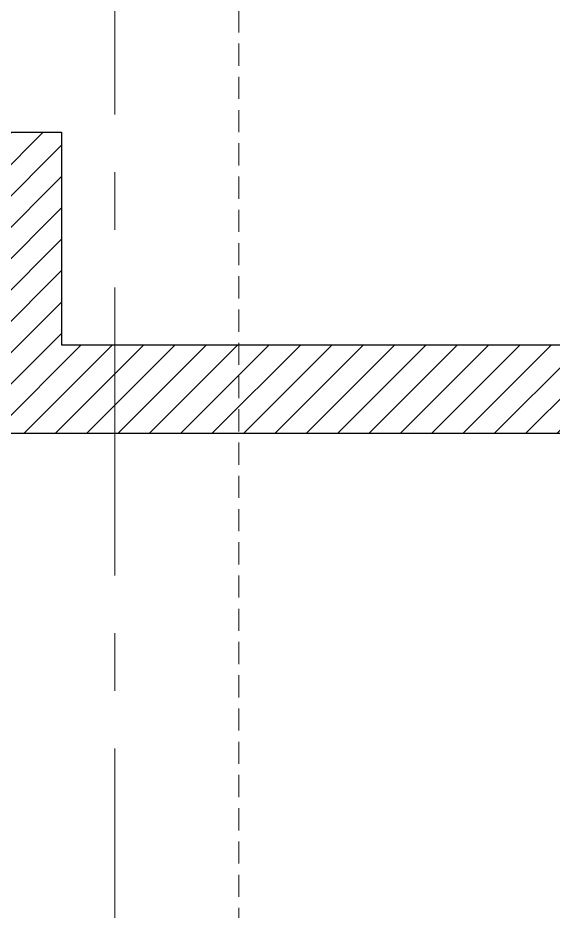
# Model space of a CAD drawing. Header units: centimetres. Extents: x 92587 to 105438, y -55119 to -48334.
# Drawn here: x 95951.8 to 96102.7, y -52767 to -52515.1 of the extents above; entities that cross this region are included whole.
import ezdxf

# ---------------------------------------------------------------- set-up
doc = ezdxf.new("R2010")
doc.units = ezdxf.units.CM
doc.header["$LTSCALE"] = 50
doc.header["$MEASUREMENT"] = 0
doc.linetypes.add('AXES', pattern=[2, 1.25, -0.25, 0.25, -0.25])
doc.linetypes.add('CACHE', pattern=[0.375, 0.25, -0.125])
doc.layers.add('AXES', color=10, linetype='AXES')
for name, color, linetype, lineweight in [('BETON SUP TRAME', 4, 'CACHE', 5), ('CONSOLE ISOL.', 214, 'Continuous', 15), ('MACONNERIE COUPE', 7, 'Continuous', 30), ('MACONNERIE HACHURE', 253, 'Continuous', 13)]:
    doc.layers.add(name, color=color, linetype=linetype, lineweight=lineweight)

# ---------------------------------------------------------------- blocks, each defined once
blk = doc.blocks.new('A$C1cd8c289')
at = {"layer": 'AXES', "lineweight": 5, "ltscale": 1.3}
blk.add_line((1270.000211652863, -4150.000002682165), (1270.000211652863, -1058.409073453964), dxfattribs=at)

msp = doc.modelspace()

# ---------------------------------------------------------------- hatches: boundary and pattern name
at = {"layer": 'MACONNERIE HACHURE'}
h = msp.add_hatch(dxfattribs=at)
h.set_pattern_fill('ANSI31', color=256, scale=50, style=0)
h.set_pattern_definition([(45, (845.9107958080422, 6550.741707097972), (-4.419417382415921, 4.419417382415922), [])])
h.paths.add_polyline_path([(96464.1108184245, -53567.36231071482), (96464.1108184245, -53736.36231078776), (96392.11081842448, -53736.36231078776), (96392.11081842448, -53757.36231078776), (96414.1108184245, -53757.36231078776), (96414.1108184245, -53762.36231078776), (96234.1108184245, -53762.36231078776), (96234.1108184245, -53750.36231078776), (96284.1108184245, -53750.36231078776), (96284.11081842451, -53577.36231078775), (96306.11081753043, -53577.36231078776), (96306.11081872252, -53589.36231029106), (96296.11081842451, -53589.36231078776), (96296.11081842451, -53750.36231078776), (96387.11081842448, -53750.36231078776), (96387.11081842448, -53731.36231078776), (96444.1108184245, -53731.36231078776), (96444.1108184245, -53589.36231078776), (96388.11081590933, -53589.36230837926), (96388.11081710142, -53577.36231076345), (96452.1108183941, -53577.36231078776), (96452.11081845488, -53567.36231071482)])
h.paths.add_polyline_path([(95894.27748509118, -52902.36231078776), (95944.1108184245, -52902.36231078776), (95944.1108184245, -52942.36231078776), (95894.27748509118, -52942.36231078776)])
h.paths.add_polyline_path([(95734.1108184245, -52902.36231078776), (95774.1108184245, -52902.36231078776), (95774.1108184245, -52942.36231078776), (95734.1108184245, -52942.36231078776)])
h.paths.add_polyline_path([(95874.1108184245, -52547.36223250415), (95964.1108184245, -52547.36223250415), (95964.1108184245, -52607.36231078776), (96117.1108184244, -52607.36231078776), (96117.1108184244, -52547.36231078776), (96129.1108184244, -52547.36231078776), (96129.11081842451, -52667.36229671299), (96109.11081842451, -52667.36229492485), (96109.11081526229, -52632.3623097463), (95944.110817853, -52632.36231078776), (95944.11081842438, -52583.36237173482), (95874.11074163252, -52583.36237173482), (95874.11074163254, -52632.36229827082), (95839.11082877411, -52632.36229827082), (95839.11082877411, -52612.36229827082), (95849.11081842451, -52612.36229827082), (95849.11081842451, -52562.36231078776), (95874.11081663254, -52562.36217323124), (95874.11074163252, -52578.36223250415), (95944.11081813875, -52578.36223250415), (95944.1108184245, -52552.36223250415), (95874.11074163252, -52552.36223250415)])
h.paths.add_polyline_path([(96444.1108184245, -54162.36231078776), (96344.1108184245, -54162.36231078776), (96344.1108184245, -54187.36231078776), (96444.1108184245, -54187.36231078776)])
h.paths.add_polyline_path([(96679.1108184245, -52154.25081786996), (96704.1108184245, -52154.25081786996), (96704.1108184245, -52107.36230542338), (96679.1108184245, -52107.36230542338)])
h.paths.add_polyline_path([(96679.1108184245, -54052.36237970876), (96704.1108184245, -54052.36237970876), (96704.1108184245, -54072.36230542333), (96679.1108184245, -54072.36230542333)])
h.paths.add_polyline_path([(95996.6108184245, -52902.36231078776), (95979.1108184245, -52902.36231078776), (95979.1108184245, -52922.36231078775), (95996.6108184245, -52922.36231078775)])
h.paths.add_polyline_path([(96319.11081757036, -52789.36230747211), (96329.11081807036, -52789.36230897236), (96329.1108189245, -52777.36229575206), (96289.11081909505, -52777.36229559567), (96289.11081909505, -52789.36230933269), (96299.1108184245, -52789.36231045524), (96299.1108184245, -53107.36231078776), (96129.11081842451, -53107.36231078776), (96129.1108184245, -52789.36231168159), (96207.12270427152, -52789.36231742282), (96207.12270427152, -52777.36230312453), (96129.1108184245, -52777.36229604219), (96129.11082545051, -52767.36229730904), (96109.11081275163, -52767.36229432881), (96109.1108152624, -52902.36231078776), (96096.6108184245, -52902.36231078776), (96096.6108184245, -52922.36231078776), (96109.1108184245, -52922.36231078776), (96109.1108184245, -53137.36231078776), (96130.1108184245, -53137.36231078776), (96130.1108184245, -53467.36233716884), (96228.1227037155, -53467.36232824683), (96228.1227037155, -53455.36230711879), (96150.1108184245, -53455.36231469971), (96150.11081842451, -53137.36231078776), (96320.1108184245, -53137.36231078776), (96320.1108184245, -53455.36231478311), (96310.1108184245, -53455.36230679242), (96310.11081708339, -53467.36233258634), (96350.1108184245, -53467.36233258634), (96350.1108184245, -53455.36231078776), (96340.1108184245, -53455.36231078776), (96340.1108184245, -53137.36231078776), (96679.1108181922, -53137.36231078776), (96679.11081865679, -53182.36230810554), (96704.1108173639, -53182.36231078776), (96704.1108194851, -53132.36231078776), (96814.1108102376, -53132.36230520144), (96814.11081187996, -53112.3623110097), (96704.1108194851, -53112.36231287071), (96704.1108173639, -53062.36231346997), (96679.11081865679, -53062.36231346997), (96679.1108181922, -53107.36231078776), (96319.1108184245, -53107.36231078776)])
h.paths.add_polyline_path([(96487.1108184245, -53762.36231078776), (96487.1108184245, -53742.36231078775), (96789.11081105878, -53742.36231078775), (96789.11081105878, -53677.36230321633), (96814.11081105878, -53677.36230321633), (96814.11081105878, -53767.36231078776), (96704.1108184245, -53767.36231078776), (96704.1108184245, -53782.36237970876), (96679.1108184245, -53782.36237970876), (96679.1108184245, -53762.36231078776)])
h.paths.add_polyline_path([(96044.11078714713, -53859.36231078775), (96019.11081842452, -53859.36231078776), (96019.1108184245, -53581.36231078775), (95967.1108184245, -53581.36231078776), (95967.11081936548, -53559.36231086383), (95979.11081936548, -53559.3623105658), (95979.1108184245, -53569.36231078459), (96104.1108184245, -53569.36231078459), (96104.1108184245, -53581.36231078459), (96044.11066484055, -53581.36231078459)])
h.paths.add_polyline_path([(96019.11081842452, -53932.36231078929), (96019.11081842452, -53952.36231078775), (95969.1108184245, -53952.36231078776), (95969.1108184245, -54072.36231078778), (95944.11081842451, -54072.36231078778), (95944.11081842451, -53957.36231029748), (95926.61081838697, -53957.36231029747), (95926.61081907593, -53932.36231093676)])
h.paths.add_polyline_path([(96679.1108184245, -54122.36231168185), (96679.1108184245, -54162.36231078776), (96624.1108184245, -54162.36231078776), (96624.1108184245, -54187.36231078775), (96704.1108184245, -54187.3622982708), (96704.1108184245, -54122.3622991649)])
h.paths.add_polyline_path([(96104.11066484031, -54162.36231078776), (96164.11089491694, -54162.36231078776), (96164.11089491694, -54187.36231078775), (96079.11064606022, -54187.36231078775), (96079.11062728013, -54122.36231078779), (96079.11083253716, -54122.36231078779), (96079.11083253716, -54072.36231346999), (96104.11066484022, -54072.36230810557)])
h.paths.add_polyline_path([(96679.11081796791, -52482.36231078776), (96679.11081888109, -52424.25081786996), (96704.11081842451, -52424.25081484011), (96704.1108184245, -52477.36231078776), (96814.11081105881, -52477.36231078776), (96814.11081105878, -52567.36238608568), (96789.11081800825, -52567.36238847475), (96789.11081800825, -52502.36231078775), (96456.11081990358, -52502.36231078775), (96456.11081990358, -52675.36231064811), (96444.11082035267, -52675.36231064811), (96444.11081970947, -52667.36231078776), (96388.11081590933, -52667.36231197986), (96388.11081590933, -52655.36231078776), (96444.11082035267, -52655.36231078776), (96444.11082035268, -52507.36231078776), (96296.11081842451, -52507.36231078776), (96296.11081842451, -52655.36231213162), (96306.11081872252, -52655.36231213162), (96306.11081872252, -52667.36231213162), (96284.11081842451, -52667.36231213162), (96284.11081842451, -52494.36231078776), (96234.24458535016, -52494.36231078776), (96234.24458535016, -52482.36231078776)])
h.paths.add_polyline_path([(96444.11081867531, -52809.36231078778), (96444.11081867531, -52789.36230933269), (96421.1108160278, -52789.36229800034), (96421.1108160278, -52777.36228426332), (96444.11081990358, -52777.36229559567), (96444.11081843908, -52767.36231212887), (96456.1108195688, -52767.36230944666), (96456.11081999794, -52797.36231078778), (96679.1108184245, -52797.36231078778), (96679.11081842451, -52809.36231078778)], flags=17)
h.paths.add_polyline_path([(96464.11117608487, -53447.36233258634), (96679.11081760493, -53447.36233258634), (96679.11081924406, -53435.36231078776), (96452.1108184245, -53435.36231078776), (96452.1108184245, -53455.362308572), (96442.1108199036, -53455.362308572), (96442.1108199036, -53467.36233258634), (96452.11117756397, -53467.36233258634), (96452.1108184245, -53475.36231318447), (96464.1108184245, -53475.36231318447)])
h.paths.add_polyline_path([(95879.11060595082, -53447.36233717074), (95879.1110308982, -53459.36233717072), (95967.11081665871, -53459.36233946292), (95967.11081665871, -53467.36231318445), (95979.1108184245, -53467.36231318445), (95979.1108184245, -53447.36233717074)])
h.paths.add_polyline_path([(96789.1108184245, -52797.36229581892), (96814.11081105878, -52797.36229581892), (96814.11081105878, -52747.36238728021), (96789.1108184245, -52747.36238728021)])
h.paths.add_polyline_path([(96789.11081105878, -53447.36234755519), (96814.1108184245, -53447.36234755519), (96814.11081842448, -53497.36230321633), (96789.11081119954, -53497.36230321633)])
h.paths.add_polyline_path([(96679.1108184245, -52847.36229581892), (96704.1108184245, -52847.36229581892), (96704.1108184245, -52902.25092030822), (96679.1108184245, -52902.25092030822)], flags=17)
h.paths.add_polyline_path([(96679.1108184245, -53397.36233258634), (96704.1108184245, -53397.36233258634), (96704.1108184245, -53342.47373123419), (96679.1108184245, -53342.47373123419)], flags=17)
h.paths.add_polyline_path([(95533.94415175781, -52902.36231078776), (95484.1108184245, -52902.36231078776), (95484.1108184245, -52942.36231078776), (95533.94415175781, -52942.36231078776)])
h.paths.add_polyline_path([(95694.1108184245, -52902.36231078776), (95654.1108184245, -52902.36231078776), (95654.1108184245, -52942.36231078776), (95694.1108184245, -52942.36231078776)])
h.paths.add_polyline_path([(95849.1108184245, -52082.36231078778), (95829.11081797746, -52082.36231078778), (95829.11081797746, -52057.36231078776), (95849.1108184245, -52057.36231078776)])
h.paths.add_polyline_path([(96164.11064509164, -52082.36231696499), (96164.11064702879, -52057.36231702253), (95984.1108184245, -52057.36230715393), (95984.1108184245, -52082.36230721149)])
h.paths.add_polyline_path([(95554.1108184245, -52547.36223250415), (95464.1108184245, -52547.36223250415), (95464.1108184245, -52607.36231078776), (95311.1108184246, -52607.36231078776), (95311.1108184246, -52547.36231078776), (95299.1108184246, -52547.36231078776), (95299.11081842448, -52667.36229671299), (95319.11081842448, -52667.36229492485), (95319.1108215867, -52632.3623097463), (95484.11081899599, -52632.36231078776), (95484.11081842461, -52583.36237173482), (95554.1108184245, -52583.36237173482), (95554.11089521645, -52632.36229827082), (95739.11082877411, -52632.36229827082), (95739.11082877411, -52612.36229827082), (95579.11081842448, -52612.36229827082), (95579.11081842448, -52562.36231078776), (95554.11074521644, -52562.36217323154), (95554.1108184245, -52578.36223250415), (95484.11081842455, -52578.36223250415), (95484.1108184245, -52552.36223250415), (95554.11089521646, -52552.36223250415)])
h.paths.add_polyline_path([(94984.1108184245, -54162.36231078776), (95084.1108184245, -54162.36231078776), (95084.1108184245, -54187.36231078776), (94984.1108184245, -54187.36231078776)])
h.paths.add_polyline_path([(94749.1108184245, -52154.25081786996), (94724.1108184245, -52154.25081786996), (94724.1108184245, -52107.36230542338), (94749.1108184245, -52107.36230542338)])
h.paths.add_polyline_path([(94749.1108184245, -54052.36237970876), (94724.1108184245, -54052.36237970876), (94724.1108184245, -54072.36230542333), (94749.1108184245, -54072.36230542333)])
h.paths.add_polyline_path([(95431.6108184245, -52902.36231078776), (95449.1108184245, -52902.36231078776), (95449.1108184245, -52922.36231078775), (95431.6108184245, -52922.36231078775)])
h.paths.add_polyline_path([(95729.1108184245, -53932.36231078776), (95746.6108184245, -53932.36231078776), (95746.61081842448, -53957.36231064751), (95729.1108184245, -53957.36231064751), (95729.11081842448, -54122.36231078776), (95699.1108184245, -54122.36231078776), (95699.1108184245, -53957.36231078776), (95681.4994224011, -53957.36230989269), (95681.4994224011, -53932.36231078775), (95699.1108184245, -53932.36231078776), (95699.1108184245, -53459.36233208512), (95631.11081856108, -53459.36233205884), (95631.11081828791, -53447.36233717074), (95699.1108184245, -53447.36233717074), (95699.1108184245, -53272.36231078776), (95729.1108184245, -53272.36230125101), (95729.11081845626, -53447.36233749165), (95797.11123913957, -53447.36233684982), (95797.11039770943, -53459.36233208512), (95729.1108184245, -53459.36233208512)])
h.paths.add_polyline_path([(95109.11081927863, -52789.36230747211), (95099.11081877863, -52789.36230897236), (95099.11081792449, -52777.36229575206), (95139.11081775394, -52777.36229559567), (95139.11081775394, -52789.36230933269), (95129.1108184245, -52789.36231045524), (95129.1108184245, -53107.36231078776), (95299.11081842448, -53107.36231078776), (95299.1108184245, -52789.36231168159), (95221.09893257747, -52789.36231742282), (95221.09893257747, -52777.36230312453), (95299.1108184245, -52777.36229604219), (95299.11081139848, -52767.36229730904), (95319.11082409736, -52767.36229432881), (95319.1108215866, -52902.36231078776), (95331.6108184245, -52902.36231078776), (95331.6108184245, -52922.36231078776), (95319.1108184245, -52922.36231078776), (95319.1108184245, -53137.36231078776), (95298.1108184245, -53137.36231078776), (95298.1108184245, -53467.36233716884), (95200.09893313349, -53467.36231641546), (95200.09893313349, -53455.36229528741), (95278.1108184245, -53455.36231469971), (95278.11081842448, -53137.36231078776), (95108.1108184245, -53137.36231078776), (95108.1108184245, -53455.36231478311), (95118.1108184245, -53455.36230679242), (95118.1108197656, -53467.36233258634), (95078.1108184245, -53467.36233258634), (95078.1108184245, -53455.36231078776), (95088.1108184245, -53455.36231078776), (95088.1108184245, -53137.36231078776), (94749.11081865679, -53137.36231078776), (94749.1108181922, -53182.36230810554), (94724.1108194851, -53182.36231078776), (94724.1108173639, -53132.36231078776), (94614.11082661139, -53132.36230520144), (94614.11082496903, -53112.3623110097), (94724.1108173639, -53112.36231287071), (94724.1108194851, -53062.36231346997), (94749.1108181922, -53062.36231346997), (94749.11081865679, -53107.36231078776), (95109.1108184245, -53107.36231078776)])
h.paths.add_polyline_path([(94964.1108184245, -53736.36231078776), (95036.11081842451, -53736.36231078776), (95036.11081842451, -53757.36231078776), (95014.1108184245, -53757.36231078776), (95014.1108184245, -53762.36231078776), (95194.1108184245, -53762.36231078776), (95194.1108184245, -53750.36231078776), (95144.1108184245, -53750.36231078776), (95144.11081842448, -53577.36231078775), (95122.11081931856, -53577.36231078776), (95122.11081812647, -53589.36231029106), (95132.11081842448, -53589.36231078776), (95132.11081842448, -53750.36231078776), (95041.11081842451, -53750.36231078776), (95041.11081842451, -53731.36231078776), (94984.1108184245, -53731.36231078776), (94984.1108184245, -53589.36231078776), (95040.11082093966, -53589.36230837926), (95040.11081974757, -53577.36231076345), (94976.1108184549, -53577.36231078776), (94976.11081839411, -53567.36231071482), (94964.1108184245, -53567.36231071482)])
h.paths.add_polyline_path([(94941.1108184245, -53762.36231078776), (94941.1108184245, -53742.36231078775), (94639.1108184245, -53742.36231078775), (94639.1108184245, -53677.36230321633), (94614.11082579021, -53677.36230321633), (94614.11082579021, -53767.36231078776), (94724.1108184245, -53767.36231078776), (94724.1108184245, -53782.36237970876), (94749.1108184245, -53782.36237970876), (94749.1108184245, -53762.36231078776)])
h.paths.add_polyline_path([(95384.11084970186, -53859.36231078775), (95409.11081842447, -53859.36231078776), (95409.1108184245, -53581.36231078775), (95461.1108184245, -53581.36231078776), (95461.11081748351, -53559.36231086383), (95449.11081748351, -53559.3623105658), (95449.1108184245, -53569.36231078459), (95324.1108184245, -53569.36231078459), (95324.1108184245, -53581.36231078459), (95384.11097200844, -53581.36231078459)])
h.paths.add_polyline_path([(95409.11081842447, -53932.36231078929), (95409.11081842447, -53952.36231078775), (95459.1108184245, -53952.36231078776), (95459.1108184245, -54072.36231078778), (95484.11081842448, -54072.36231078778), (95484.11081842448, -53957.36231029748), (95501.61081885874, -53957.36231029747), (95501.61081816978, -53932.36231093676)])
h.paths.add_polyline_path([(94749.1108184245, -54122.36231168185), (94749.1108184245, -54162.36231078776), (94804.1108184245, -54162.36231078776), (94804.1108184245, -54187.36231078775), (94724.1108184245, -54187.3622982708), (94724.1108184245, -54122.3622991649)])
h.paths.add_polyline_path([(95324.11097200868, -54162.36231078776), (95264.11074193205, -54162.36231078776), (95264.11074193205, -54187.36231078775), (95349.11099078877, -54187.36231078775), (95349.11100956886, -54122.36231078779), (95349.11080431183, -54122.36231078779), (95349.11080431183, -54072.36231346999), (95324.11097200877, -54072.36230810557)])
h.paths.add_polyline_path([(96679.1108184245, -52082.36231078778), (96624.1108184245, -52082.36231078778), (96624.1108184245, -52057.36231078776), (96679.1108184245, -52057.36231078775)])
h.paths.add_polyline_path([(96444.11064412307, -52082.36231436406), (96444.11064606022, -52057.3623144216), (96344.11064509164, -52057.36230975487), (96344.11064509164, -52082.36230981242)])
h.paths.add_polyline_path([(95729.11081797746, -52082.36231078778), (95579.11081842448, -52082.36231078778), (95579.11081842448, -52057.36231078776), (95729.11081797746, -52057.36231078776)])
h.paths.add_polyline_path([(95444.11083069704, -52082.36231078778), (94749.11105462245, -52082.36231078778), (94749.11105462245, -52057.36231078776), (95444.11083069704, -52057.36231078776)])
h.paths.add_polyline_path([(94749.11081888108, -52482.36231078776), (94749.1108179679, -52424.25081786996), (94724.11081842448, -52424.25081484011), (94724.1108184245, -52477.36231078776), (94614.11082579018, -52477.36231078776), (94614.11082579021, -52567.36238608568), (94639.11081884074, -52567.36238847475), (94639.11081884074, -52502.36231078775), (94972.11081694541, -52502.36231078775), (94972.11081694541, -52675.36231064811), (94984.11081649632, -52675.36231064811), (94984.11081713952, -52667.36231078776), (95040.11082093966, -52667.36231197986), (95040.11082093966, -52655.36231078776), (94984.11081649632, -52655.36231078776), (94984.11081649631, -52507.36231078776), (95132.11081842448, -52507.36231078776), (95132.11081842448, -52655.36231213162), (95122.11081812647, -52655.36231213162), (95122.11081812647, -52667.36231213162), (95144.11081842448, -52667.36231213162), (95144.11081842448, -52494.36231078776), (95193.97705149883, -52494.36231078776), (95193.97705149883, -52482.36231078776)])
h.paths.add_polyline_path([(94984.11081817368, -52809.36231078778), (94984.11081817368, -52789.36230933269), (95007.1108208212, -52789.36229800034), (95007.1108208212, -52777.36228426332), (94984.11081694541, -52777.36229559567), (94984.11081840991, -52767.36231212887), (94972.11081728019, -52767.36230944666), (94972.11081685105, -52797.36231078778), (94749.1108184245, -52797.36231078778), (94749.11081842448, -52809.36231078778)], flags=17)
h.paths.add_polyline_path([(94964.11046076412, -53447.36233258634), (94749.11081924406, -53447.36233258634), (94749.11081760493, -53435.36231078776), (94976.1108184245, -53435.36231078776), (94976.1108184245, -53455.362308572), (94986.1108169454, -53455.362308572), (94986.1108169454, -53467.36233258634), (94976.11045928502, -53467.36233258634), (94976.1108184245, -53475.36231318447), (94964.1108184245, -53475.36231318447)])
h.paths.add_polyline_path([(95549.11103089817, -53447.36233717074), (95549.11060595079, -53459.36233717072), (95461.11082019028, -53459.36233946292), (95461.11082019028, -53467.36231318445), (95449.1108184245, -53467.36231318445), (95449.1108184245, -53447.36233717074)])
h.paths.add_polyline_path([(94639.1108184245, -52797.36229581892), (94614.11082579021, -52797.36229581892), (94614.11082579021, -52747.36238728021), (94639.1108184245, -52747.36238728021)])
h.paths.add_polyline_path([(94639.1108184245, -53447.36233258634), (94614.1108213712, -53447.36233258634), (94614.11082579021, -53497.36230321633), (94639.1108184245, -53497.36230321633)])
h.paths.add_polyline_path([(94749.1108184245, -52847.36229581892), (94724.1108184245, -52847.36229581892), (94724.1108184245, -52902.25092030822), (94749.1108184245, -52902.25092030822)], flags=17)
h.paths.add_polyline_path([(94749.1108184245, -53397.36233258634), (94724.1108184245, -53397.36233258634), (94724.1108184245, -53342.47373123419), (94749.1108184245, -53342.47373123419)], flags=17)

# ---------------------------------------------------------------- linework, layer by layer
at = {"layer": 'BETON SUP TRAME', "lineweight": 5, "ltscale": 0.5}
msp.add_lwpolyline([(95944.1108184245, -54122.36231078778), (96014.1108184245, -54122.36231078778), (96014.1108184245, -52057.36231750347), (95944.1108184245, -52057.36231750347)], close=True, dxfattribs=at)
at = {"layer": 'CONSOLE ISOL.'}
for points in [[(95449.1108184245, -53272.36231078776), (95979.1108184245, -53272.36231078776), (95979.1108184245, -52902.36231078775), (96109.11080650354, -52902.36231078775), (96109.11080364506, -52632.3623097463), (95944.11074877057, -52632.3623097463), (95944.1108184245, -52552.36223250415), (95874.11074163252, -52552.36223250415), (95874.11074163252, -52057.36231078776), (95554.1108184245, -52057.36231078776), (95554.11089521645, -52552.36223155666), (95484.1108184245, -52552.36223155666), (95484.1108184245, -52632.36231078776), (95319.11083320393, -52632.3623097463), (95319.11083320393, -52902.36231078776), (95449.1108184245, -52902.36231078776)], [(96119.1108184245, -52902.36231078778), (96109.11080578034, -52902.36231078778), (96109.11080364506, -52632.3623097463), (95944.110817853, -52632.36231078776), (95944.1108184245, -52552.36223250415), (95861.61074163252, -52552.36223250415), (95861.61074163252, -52057.36231078776), (96814.1094633498, -52057.36231078776), (96814.11103007734, -52122.36237970878), (96914.1108184245, -52122.36230542339), (96914.11081842447, -52462.36231078776), (96814.11081105878, -52462.36231078776), (96814.11081105878, -53122.36230810557), (96119.1108184245, -53122.36230810557)]]:
    msp.add_lwpolyline(points, close=True, dxfattribs=at)
at = {"layer": 'MACONNERIE COUPE'}
msp.add_lwpolyline([(95874.1108184245, -52547.36223250415), (95964.1108184245, -52547.36223250415), (95964.1108184245, -52607.36231078776), (96117.1108184244, -52607.36231078776), (96117.1108184244, -52547.36231078776), (96129.1108184244, -52547.36231078776), (96129.11081842451, -52667.36229671299), (96109.11081842451, -52667.36229492485), (96109.11081526229, -52632.3623097463), (95944.110817853, -52632.36231078776), (95944.11081842438, -52583.36237173482), (95874.11074163252, -52583.36237173482), (95874.11074163254, -52632.36229827082), (95839.11082877411, -52632.36229827082), (95839.11082877411, -52612.36229827082), (95849.11081842451, -52612.36229827082), (95849.11081842451, -52562.36231078776), (95874.11081663254, -52562.36217323124), (95874.11074163252, -52578.36223250415), (95944.11081813875, -52578.36223250415), (95944.1108184245, -52552.36223250415), (95874.11074163252, -52552.36223250415)], close=True, dxfattribs=at)

# ---------------------------------------------------------------- block references
at = {"layer": 'MACONNERIE COUPE', "lineweight": 5, "ltscale": 0.5}
msp.add_blockref('A$C1cd8c289', (94709.10837491446, -50862.362302412), dxfattribs=at)

doc.saveas('drawing.dxf')
